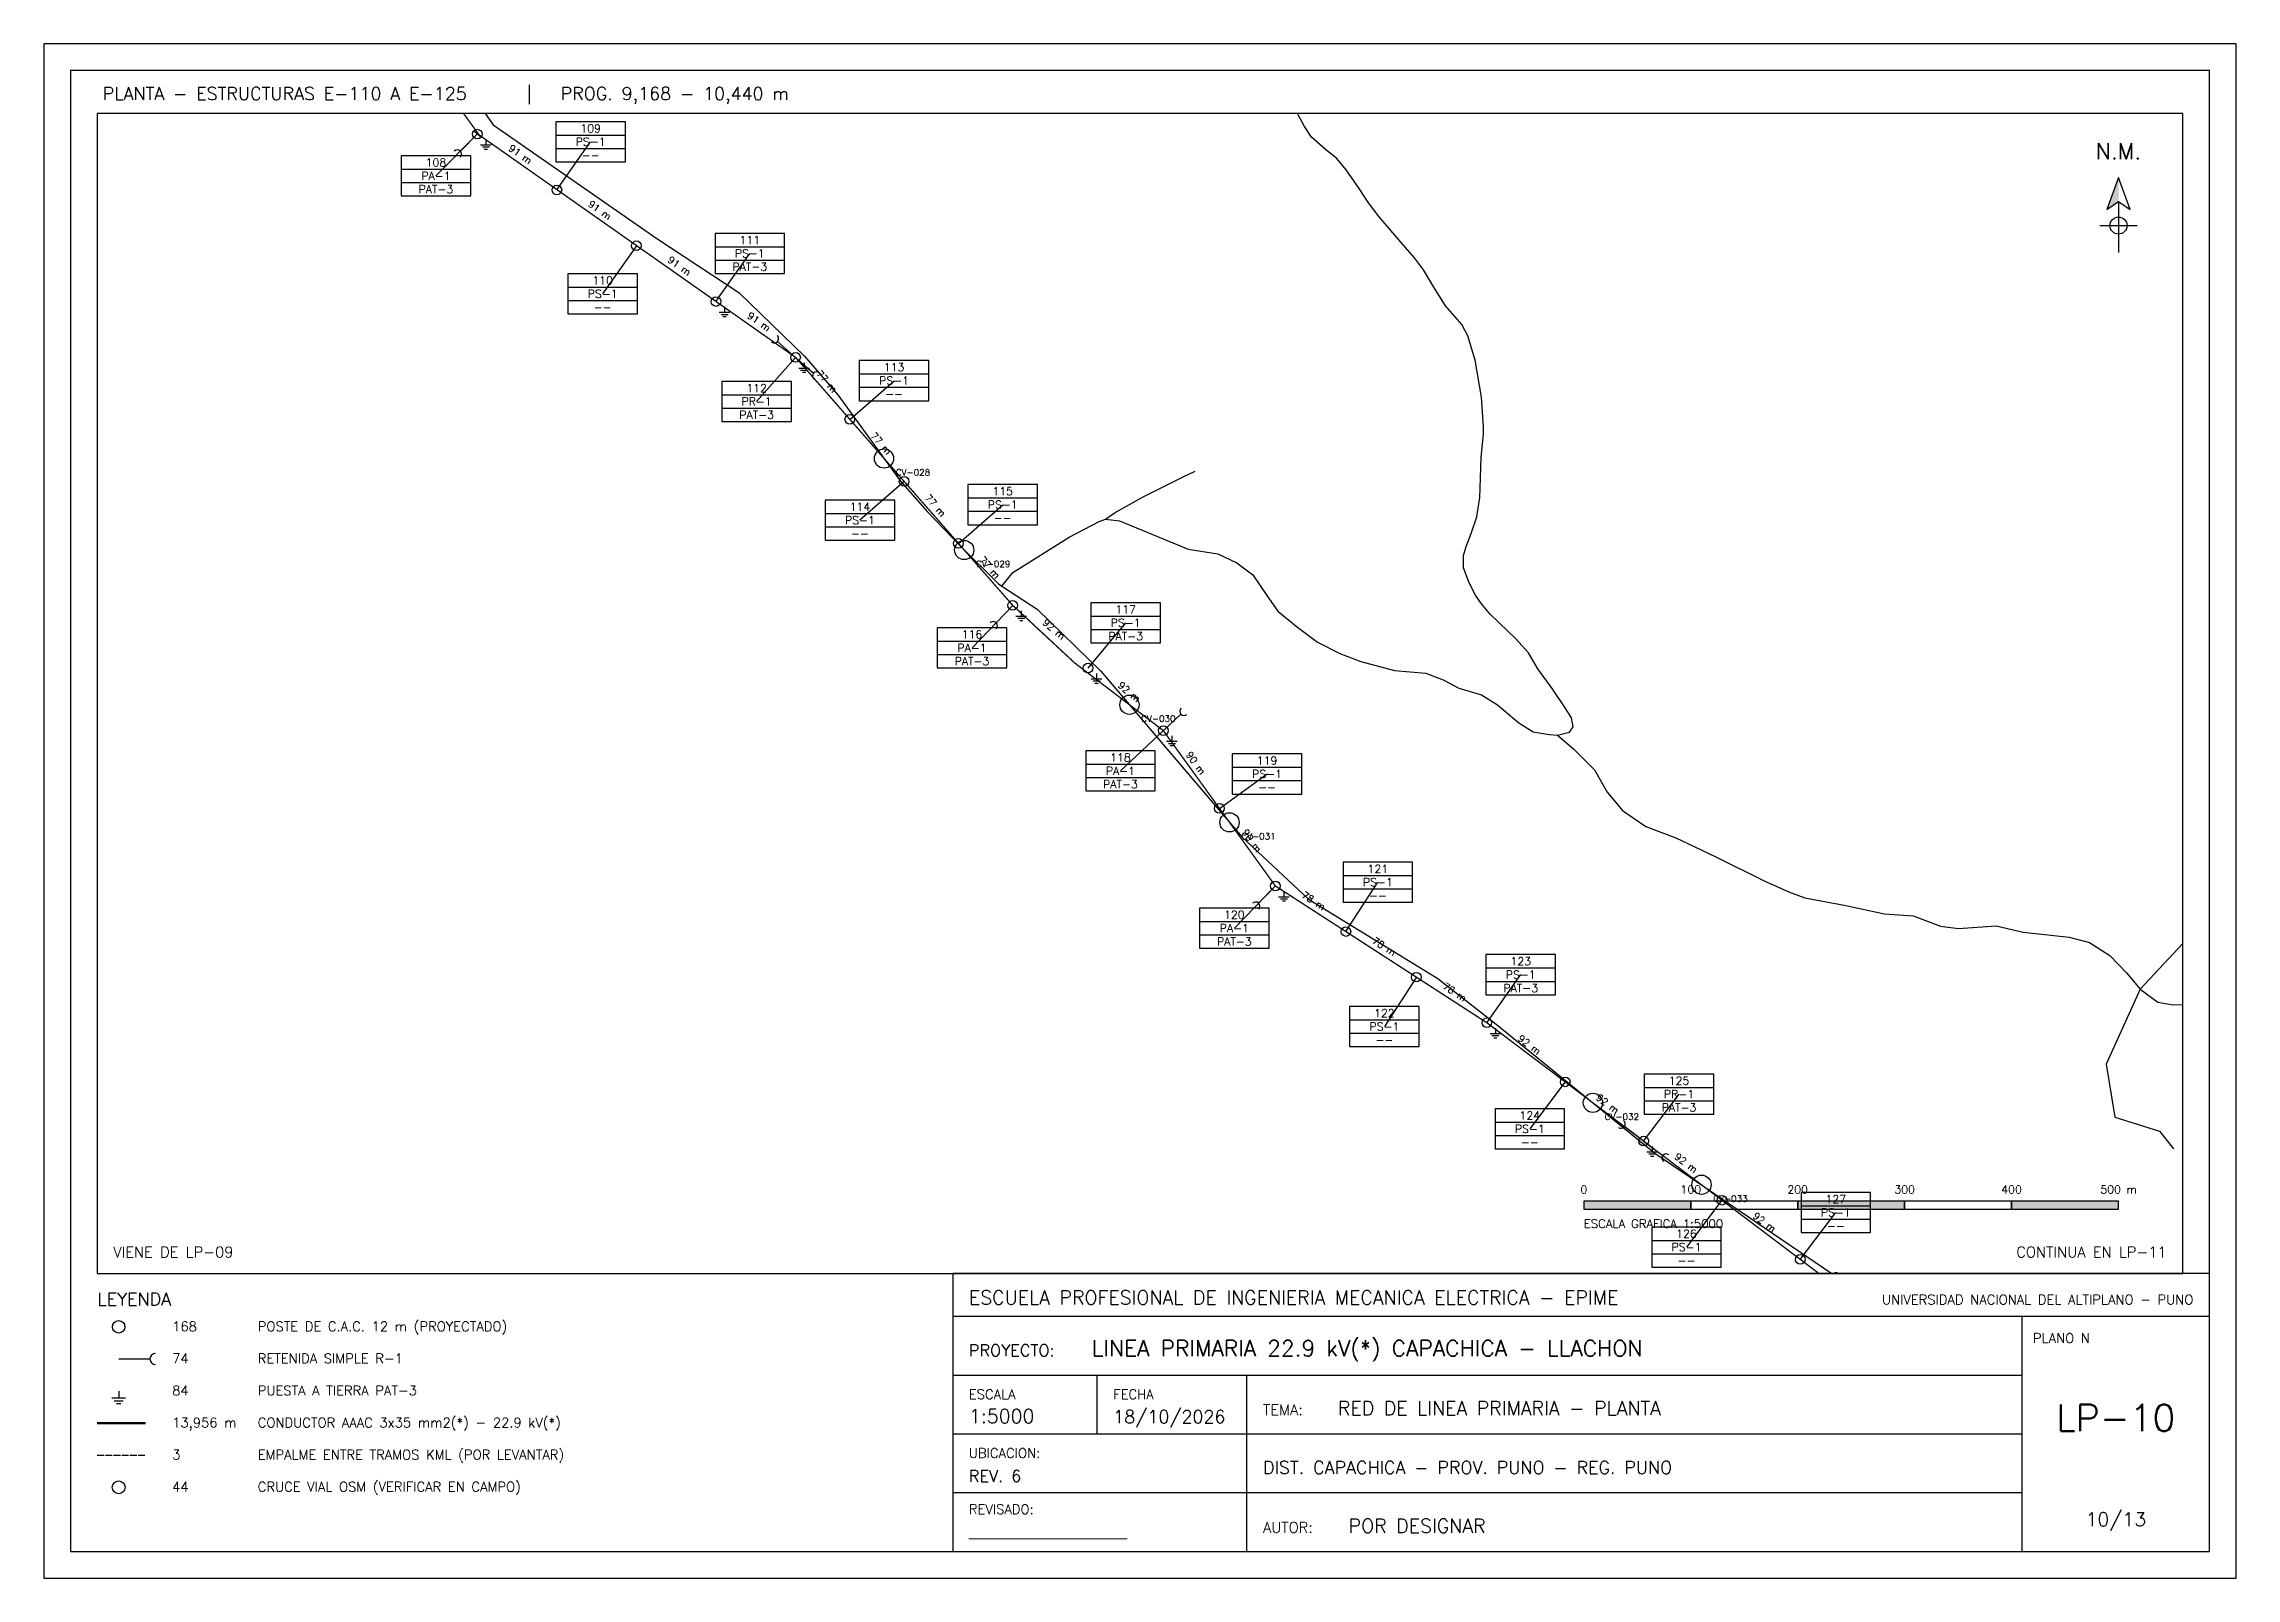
# Paper-space layout 'LP-10' of a CAD drawing. Header units: metres, sheet in millimetres. Extents: x 5 to 415, y 5 to 292.
# The model-space entities are those that its viewports show. They can reach past a viewport. Long polylines and large blocks are cut down to what shows.
import ezdxf
from ezdxf.enums import TextEntityAlignment as Align

# ---------------------------------------------------------------- set-up
doc = ezdxf.new("R2010")
doc.units = ezdxf.units.M
doc.linetypes.add('DASHED', pattern=[1.524, 1.27, -0.254])
for name, color, linetype in [('CRUCES', 30, 'CONTINUOUS'), ('MARCO', 7, 'CONTINUOUS'), ('NM', 5, 'CONTINUOUS'), ('ROTULO', 7, 'CONTINUOUS'), ('RP_CONDUCTOR', 5, 'CONTINUOUS'), ('RP_CUADROPOSTE', 5, 'CONTINUOUS'), ('RP_EMPALME', 1, 'DASHED'), ('RP_LEYENDA', 7, 'CONTINUOUS'), ('RP_POSTE', 1, 'CONTINUOUS'), ('RP_PTIERRA', 2, 'CONTINUOUS'), ('RP_RETENIDA', 1, 'CONTINUOUS'), ('RP_VANO', 4, 'CONTINUOUS'), ('VIAS', 8, 'CONTINUOUS')]:
    doc.layers.add(name, color=color, linetype=linetype)
doc.layers.add('REDCAD_VIEWPORTS', color=8, linetype='CONTINUOUS', plot=False)
doc.styles.add('ROMANS', font='romans.shx')

# ---------------------------------------------------------------- blocks, each defined once
blk = doc.blocks.new('NM')
blk.add_hatch(color=5).paths.add_polyline_path([(0, 0), (0, -4.5), (-2.2, -6)])
for p, q in [((0, -4.5), (0, -14)), ((-3.5, -9), (3.5, -9))]:
    blk.add_line(p, q)
blk.add_lwpolyline([(0, 0), (-2.2, -6), (0, -4.5), (2.2, -6)], close=True)
blk.add_circle((0, -9), 1.6)
at = {"style": 'ROMANS'}
blk.add_text('N.M.', height=3, dxfattribs=at).set_placement((0, 2.5), align=Align.BOTTOM_CENTER)
blk = doc.blocks.new('POSTE_LP')
blk.add_circle((0, 0), 0.9)
blk = doc.blocks.new('RETENIDA')
blk.add_line((0, 0), (4.5, 0))
blk.add_arc((5.3, 0), 0.8, 90, 270)
blk = doc.blocks.new('PAT')
for p, q in [((0, 0), (0, -1)), ((-1, -1), (1, -1)), ((-0.65, -1.4), (0.65, -1.4)), ((-0.3, -1.8), (0.3, -1.8))]:
    blk.add_line(p, q)
blk = doc.blocks.new('CUADRO_POSTE')
for p, q in [((0, 5), (13, 5)), ((0, 2.5), (13, 2.5))]:
    blk.add_line(p, q)
blk.add_lwpolyline([(0, 0), (13, 0), (13, 7.5), (0, 7.5)], close=True)
at = {"style": 'ROMANS'}
for tag, p in [('NUMERO', (6.5, 6.25)), ('ARMADO', (6.5, 3.75)), ('PAT', (6.5, 1.25))]:
    blk.add_attdef(tag, text='', height=1.5, dxfattribs=at).set_placement(p, align=Align.MIDDLE_CENTER)

msp = doc.modelspace()

# ---------------------------------------------------------------- linework, layer by layer
at = {"layer": 'CRUCES'}
for centre in [(412369.7, 8263519.1), (412444.7, 8263433.5), (412599.2, 8263288.8), (412692.8, 8263178.8), (413032.6, 8262916.5), (413134.1, 8262839.9)]:
    msp.add_circle(centre, 9, dxfattribs=at)
at = {"layer": 'RP_CONDUCTOR', "const_width": 1.25}
for points in [[(408958.5, 8266977.2), (408922.5, 8266760.5), (408968.9, 8266600.8), (409018.9, 8266542.4), (409644, 8265972.9), (409964.6, 8265611), (410575.5, 8265410), (410949.8, 8265069.1), (411281.9, 8264760), (411438.8, 8264494.9), (411662.1, 8264276.4), (411992.1, 8263820.3)], [(411986.7, 8263824.8), (412287, 8263613.7), (412490.1, 8263381.7), (412548, 8263327.9), (412630.9, 8263264.6), (412735.7, 8263119.3), (412933.4, 8262991.4), (413299.8, 8262714.7)]]:
    msp.add_lwpolyline(points, dxfattribs=at)
at = {"layer": 'RP_CUADROPOSTE'}
for p, q in [((411989.4, 8263822.5), (411950.7, 8263783.5)), ((412063.8, 8263770.3), (412095.4, 8263815.4)), ((412138.2, 8263718.1), (412106.6, 8263673.1)), ((412212.6, 8263665.9), (412244.2, 8263710.9)), ((412287, 8263613.7), (412250.6, 8263572.4)), ((412337.7, 8263555.7), (412379.1, 8263591.9)), ((412388.5, 8263497.7), (412347.2, 8263461.5)), ((412439.3, 8263439.7), (412480.7, 8263475.9)), ((412490.1, 8263381.7), (412452, 8263342.1)), ((412560.5, 8263323.1), (412595.7, 8263365.4)), ((412630.9, 8263264.6), (412590.8, 8263227)), ((412683.3, 8263191.9), (412727.9, 8263224.1)), ((412801.6, 8263076.7), (412831.5, 8263122.8)), ((412735.7, 8263119.3), (412697.3, 8263079.9)), ((412867.5, 8263034), (412837.6, 8262987.8)), ((412933.4, 8262991.4), (412965.1, 8263036.4)), ((413006.7, 8262936.1), (412973.6, 8262892.2)), ((413080, 8262880.7), (413113.1, 8262924.6)), ((413153.3, 8262825.4), (413120.1, 8262781.5)), ((413226.5, 8262770.1), (413259.7, 8262814))]:
    msp.add_line(p, q, dxfattribs=at)
at = {"layer": 'RP_EMPALME'}
msp.add_line((411992.1, 8263820.3), (411986.7, 8263824.8), dxfattribs=at)
at = {"layer": 'VIAS'}
for points in [[(411756.6, 8264185.2), (412004.3, 8263831.3), (412157.2, 8263724.9), (412234.1, 8263674.4), (412295.4, 8263614.8), (412326.4, 8263578.6), (412385.2, 8263497.9), (412410.1, 8263469.4), (412441.1, 8263437.2), (412476.7, 8263401.8), (412479.9, 8263399.7), (412513, 8263378.2), (412572.6, 8263320.3), (412641.3, 8263239.1), (412704.6, 8263165), (412766.7, 8263107), (412887.6, 8263032.9), (412942, 8262990.1), (413090.4, 8262869.5), (413267, 8262749.5), (413339.8, 8262698.5)], [(412479.9, 8263399.7), (412490.1, 8263412.6), (412543, 8263445.6), (412570.8, 8263460.1), (412576.7, 8263462.3), (412589.9, 8263460.8), (412611.2, 8263452.2), (412639.8, 8263440.1), (412654.2, 8263434.2), (412681.9, 8263430), (412699.6, 8263421.5), (412714.7, 8263410.3), (412727.6, 8263390.9), (412738.1, 8263376.4), (412755, 8263362.2), (412775.1, 8263347.3), (412796, 8263336.6), (412815.6, 8263329.3), (412847, 8263320.8), (412876.3, 8263318.2), (412892.5, 8263312.1), (412907.2, 8263304.2), (412928.5, 8263298), (412943.5, 8263288.6), (412963.3, 8263271.8), (412976.8, 8263263.6), (412991.6, 8263261.1), (412999.4, 8263260.3), (413010.7, 8263263.2), (413014, 8263268.3), (413012.5, 8263276.6), (413006.6, 8263285.9), (412994.4, 8263303.9), (412981, 8263322.3), (412972.5, 8263337.5), (412960.5, 8263350.4), (412944.9, 8263365.5), (412936.1, 8263373.9), (412928.4, 8263383.3), (412922.7, 8263391.4), (412916.8, 8263402.8), (412911.5, 8263417), (412911.5, 8263428.3), (412914.2, 8263436.9), (412918.9, 8263449.1), (412924, 8263464.7), (412927, 8263482.6), (412927.2, 8263491.3), (412928.2, 8263520.4), (412930.2, 8263541.9), (412930.2, 8263548.6), (412928.4, 8263576.5), (412922.4, 8263611.2), (412915.5, 8263633.8), (412910, 8263644.5), (412894.9, 8263661.9), (412882.9, 8263681), (412874.3, 8263695.5), (412865.9, 8263706.9), (412851.1, 8263723.7), (412832.8, 8263745.2), (412822.9, 8263758.2), (412814, 8263771.6), (412801.9, 8263789.2), (412793, 8263799.8), (412782.5, 8263808.1), (412769.6, 8263819.7), (412762.9, 8263829.6), (412757.2, 8263839.8), (412749.1, 8263860.2)], [(412576.7, 8263462.3), (412585.8, 8263468.6), (412612.8, 8263483.5), (412649.3, 8263501.9), (412660.6, 8263507.2)], [(412999.4, 8263260.3), (413014.4, 8263247.6), (413034.1, 8263228), (413045.9, 8263207.2), (413060.4, 8263190), (413082.1, 8263174.9), (413110.1, 8263164.2), (413147, 8263146.9), (413192.8, 8263124.1), (413216.4, 8263113.4), (413230.8, 8263108.2), (413267.4, 8263101.5), (413305.1, 8263093.4), (413332, 8263091.3), (413357.5, 8263081.7), (413374.4, 8263079.5), (413409.6, 8263081.9), (413434.9, 8263076.1), (413477.8, 8263071.3), (413496.8, 8263066.4), (413515.9, 8263054.3), (413531.4, 8263038.1), (413544.4, 8263022.7), (413560.8, 8263010.6), (413575.2, 8263008.1), (413605.9, 8263009.8)], [(413638.9, 8263124.6), (413544.4, 8263022.7), (413512.4, 8262952.5), (413520.6, 8262903.1), (413562.4, 8262890.1), (413575.6, 8262873.4)]]:
    msp.add_lwpolyline(points, dxfattribs=at)

# ---------------------------------------------------------------- block references
at = {"layer": 'RP_CUADROPOSTE', "xscale": 5, "yscale": 5}
for p, values in [((412062.9, 8263796.6), {'NUMERO': '109', 'ARMADO': 'PS-1', 'PAT': '--'}), ((411918.2, 8263764.7), {'NUMERO': '108', 'ARMADO': 'PA-1', 'PAT': 'PAT-3'}), ((412211.7, 8263692.2), {'NUMERO': '111', 'ARMADO': 'PS-1', 'PAT': 'PAT-3'}), ((412074.1, 8263654.4), {'NUMERO': '110', 'ARMADO': 'PS-1', 'PAT': '--'}), ((412218.1, 8263553.7), {'NUMERO': '112', 'ARMADO': 'PR-1', 'PAT': 'PAT-3'}), ((412346.6, 8263573.2), {'NUMERO': '113', 'ARMADO': 'PS-1', 'PAT': '--'}), ((412448.2, 8263457.2), {'NUMERO': '115', 'ARMADO': 'PS-1', 'PAT': '--'}), ((412314.7, 8263442.7), {'NUMERO': '114', 'ARMADO': 'PS-1', 'PAT': '--'}), ((412563.2, 8263346.7), {'NUMERO': '117', 'ARMADO': 'PS-1', 'PAT': 'PAT-3'}), ((412419.5, 8263323.3), {'NUMERO': '116', 'ARMADO': 'PA-1', 'PAT': 'PAT-3'}), ((412558.3, 8263208.2), {'NUMERO': '118', 'ARMADO': 'PA-1', 'PAT': 'PAT-3'}), ((412695.4, 8263205.3), {'NUMERO': '119', 'ARMADO': 'PS-1', 'PAT': '--'}), ((412799, 8263104.1), {'NUMERO': '121', 'ARMADO': 'PS-1', 'PAT': '--'}), ((412664.8, 8263061.1), {'NUMERO': '120', 'ARMADO': 'PA-1', 'PAT': 'PAT-3'}), ((412932.6, 8263017.6), {'NUMERO': '123', 'ARMADO': 'PS-1', 'PAT': 'PAT-3'}), ((412805.1, 8262969.1), {'NUMERO': '122', 'ARMADO': 'PS-1', 'PAT': '--'}), ((413080.6, 8262905.9), {'NUMERO': '125', 'ARMADO': 'PR-1', 'PAT': 'PAT-3'}), ((412941.1, 8262873.4), {'NUMERO': '124', 'ARMADO': 'PS-1', 'PAT': '--'}), ((413227.2, 8262795.2), {'NUMERO': '127', 'ARMADO': 'PS-1', 'PAT': '--'}), ((413087.6, 8262762.8), {'NUMERO': '126', 'ARMADO': 'PS-1', 'PAT': '--'})]:
    msp.add_blockref('CUADRO_POSTE', p, dxfattribs=at).add_auto_attribs(values)
at = {"layer": 'RP_POSTE', "xscale": 5, "yscale": 5}
for p in [(411989.4, 8263822.5), (412063.8, 8263770.3), (412138.2, 8263718.1), (412212.6, 8263665.9), (412287, 8263613.7), (412337.7, 8263555.7), (412388.5, 8263497.7), (412439.3, 8263439.7), (412490.1, 8263381.7), (412560.5, 8263323.1), (412630.9, 8263264.6), (412683.3, 8263191.9), (412735.7, 8263119.3), (412801.6, 8263076.7), (412867.5, 8263034), (412933.4, 8262991.4), (413006.7, 8262936.1), (413080, 8262880.7), (413153.3, 8262825.4), (413226.5, 8262770.1)]:
    msp.add_blockref('POSTE_LP', p, dxfattribs=at)
at = {"layer": 'RP_PTIERRA', "xscale": 5, "yscale": 5}
for p in [(411997.4, 8263817.5), (412220.6, 8263660.9), (412295, 8263608.7), (412498.1, 8263376.7), (412568.5, 8263318.1), (412638.9, 8263259.6), (412743.7, 8263114.3), (412941.4, 8262986.4), (413088, 8262875.7)]:
    msp.add_blockref('PAT', p, dxfattribs=at)
at = {"layer": 'RP_RETENIDA', "xscale": 5, "yscale": 5}
for p, rotation in [((411989.4, 8263822.5), -134.7567972874308), ((412287, 8263613.7), 138.6366450615444), ((412287, 8263613.7), -41.36335493845557), ((412490.1, 8263381.7), -133.88198740615084), ((412630.9, 8263264.6), 43.10616729383951), ((412735.7, 8263119.3), -134.25676895849546), ((413080, 8262880.7), 142.94540269642954), ((413080, 8262880.7), -37.054597303570446)]:
    msp.add_blockref('RETENIDA', p, dxfattribs=dict(at, rotation=rotation))

# ---------------------------------------------------------------- texts
at = {"layer": 'CRUCES', "style": 'ROMANS'}
for s, p in [('CV-028', (412380.7, 8263503.1)), ('CV-029', (412455.7, 8263417.5)), ('CV-030', (412610.2, 8263272.8)), ('CV-031', (412703.8, 8263162.8)), ('CV-032', (413043.6, 8262900.5)), ('CV-033', (413145.1, 8262823.9))]:
    msp.add_text(s, height=6, dxfattribs=at).set_placement(p)
at = {"layer": 'RP_VANO', "style": 'ROMANS'}
for s, rotation, p in [('91 m', -35.0664, (412026.6, 8263799.4)), ('91 m', -35.0679, (412101, 8263747.2)), ('91 m', -35.0679, (412175.4, 8263695)), ('91 m', -35.0628, (412249.8, 8263642.8)), ('77 m', -48.7973, (412312.3, 8263587.7)), ('77 m', -48.7917, (412363.1, 8263529.7)), ('77 m', -48.7924, (412413.9, 8263471.7)), ('77 m', -48.7973, (412464.7, 8263413.7)), ('92 m', -39.7463, (412525.3, 8263355.4)), ('92 m', -39.7423, (412595.7, 8263296.9)), ('90 m', -54.2073, (412657.1, 8263231.2)), ('90 m', -54.1984, (412709.5, 8263158.6)), ('78 m', -32.8923, (412768.7, 8263101)), ('78 m', -32.9024, (412834.6, 8263058.3)), ('78 m', -32.8923, (412900.5, 8263015.7)), ('92 m', -37.0596, (412970.1, 8262966.7)), ('92 m', -37.0546, (413043.3, 8262911.4)), ('92 m', -37.0546, (413116.6, 8262856.1)), ('92 m', -37.0596, (413189.9, 8262800.7)), ('92 m', -37.0546, (413263.2, 8262745.4))]:
    msp.add_text(s, height=6.5, rotation=rotation, dxfattribs=at).set_placement(p, align=Align.BOTTOM_CENTER)

psp = doc.layouts.new('LP-10')

# ---------------------------------------------------------------- hatches: boundary and pattern name
for points in [[(293, 74), (313, 74), (313, 75.5), (293, 75.5)], [(333, 74), (353, 74), (353, 75.5), (333, 75.5)], [(373, 74), (393, 74), (393, 75.5), (373, 75.5)]]:
    psp.add_hatch(color=7).paths.add_polyline_path(points)

# ---------------------------------------------------------------- linework, layer by layer
at = {"layer": 'CRUCES'}
psp.add_circle((19, 22), 1.2, dxfattribs=at)
at = {"layer": 'MARCO'}
for points in [[(5, 5), (415, 5), (415, 292), (5, 292)], [(10, 10), (410, 10), (410, 287), (10, 287)], [(15, 62), (405, 62), (405, 279), (15, 279)]]:
    psp.add_lwpolyline(points, close=True, dxfattribs=at)
at = {"layer": 'ROTULO'}
for p, q in [((175, 54), (375, 54)), ((175, 54), (410, 54)), ((375, 10), (375, 54)), ((175, 43), (375, 43)), ((202, 32), (202, 43)), ((230, 10), (230, 43)), ((175, 32), (375, 32)), ((175, 21), (375, 21))]:
    psp.add_line(p, q, dxfattribs=at)
for points in [[(293, 74), (313, 74), (313, 75.5), (293, 75.5)], [(313, 74), (333, 74), (333, 75.5), (313, 75.5)], [(333, 74), (353, 74), (353, 75.5), (333, 75.5)], [(353, 74), (373, 74), (373, 75.5), (353, 75.5)], [(373, 74), (393, 74), (393, 75.5), (373, 75.5)], [(175, 10), (410, 10), (410, 62), (175, 62)]]:
    psp.add_lwpolyline(points, close=True, dxfattribs=at)
at = {"layer": 'RP_CONDUCTOR', "lineweight": 50}
psp.add_line((15, 34), (24, 34), dxfattribs=at)
at = {"layer": 'RP_EMPALME'}
psp.add_line((15, 28), (24, 28), dxfattribs=at)

# ---------------------------------------------------------------- block references
at = {"layer": 'NM'}
psp.add_blockref('NM', (393, 267), dxfattribs=at)
at = {"layer": 'RP_POSTE', "xscale": 1.3, "yscale": 1.3}
psp.add_blockref('POSTE_LP', (19, 52), dxfattribs=at)
at = {"layer": 'RP_PTIERRA', "xscale": 1.3, "yscale": 1.3}
psp.add_blockref('PAT', (19, 40), dxfattribs=at)
at = {"layer": 'RP_RETENIDA', "xscale": 1.3, "yscale": 1.3}
psp.add_blockref('RETENIDA', (19, 46), dxfattribs=at)

# ---------------------------------------------------------------- texts
at = {"layer": 'ROTULO', "style": 'ROMANS'}
for s, height, p in [('PLANTA - ESTRUCTURAS E-110 A E-125   |   PROG. 9,168 - 10,440 m', 2.4, (16, 281.5)), ('ESCALA GRAFICA 1:5000', 1.6, (293, 70.5)), ('VIENE DE LP-09', 2, (18, 65)), ('ESCUELA PROFESIONAL DE INGENIERIA MECANICA ELECTRICA - EPIME', 2.6, (178, 56.2)), ('LINEA PRIMARIA 22.9 kV(*) CAPACHICA - LLACHON', 3, (201, 46.5)), ('PLANO N', 1.8, (377, 49)), ('PROYECTO:', 2.2, (178, 46.5)), ('ESCALA', 1.8, (178, 38.5)), ('FECHA', 1.8, (205, 38.5)), ('TEMA:', 2, (233, 35.5)), ('RED DE LINEA PRIMARIA - PLANTA', 2.6, (247, 35.5)), ('1:5000', 2.6, (178, 34)), ('18/10/2026', 2.4, (205, 34)), ('UBICACION:', 1.8, (178, 27.5)), ('REV. 6', 2.2, (178, 23)), ('DIST. CAPACHICA - PROV. PUNO - REG. PUNO', 2.4, (233, 24.5)), ('REVISADO:', 1.8, (178, 17)), ('________________________', 1.8, (178, 12.5)), ('AUTOR:', 2, (233, 13.5)), ('POR DESIGNAR', 2.6, (249, 13.5))]:
    psp.add_text(s, height=height, dxfattribs=at).set_placement(p)
for s, p in [('0', (293, 76.5)), ('100', (313, 76.5)), ('200', (333, 76.5)), ('300', (353, 76.5)), ('400', (373, 76.5)), ('500 m', (393, 76.5))]:
    psp.add_text(s, height=1.5, dxfattribs=at).set_placement(p, align=Align.BOTTOM_CENTER)
for s, height, p in [('CONTINUA EN LP-11', 2, (402, 65)), ('UNIVERSIDAD NACIONAL DEL ALTIPLANO - PUNO', 1.8, (407, 56.2))]:
    psp.add_text(s, height=height, dxfattribs=at).set_placement(p, align=Align.RIGHT)
for s, height, p in [('LP-10', 5, (392.5, 35)), ('10/13', 2.6, (392.5, 16))]:
    psp.add_text(s, height=height, dxfattribs=at).set_placement(p, align=Align.MIDDLE_CENTER)
at = {"layer": 'RP_LEYENDA', "style": 'ROMANS'}
for s, height, p in [('LEYENDA', 2.4, (15, 56)), ('POSTE DE C.A.C. 12 m (PROYECTADO)', 1.8, (45, 51.2)), ('168', 1.8, (29, 51.2)), ('74', 1.8, (29, 45.2)), ('RETENIDA SIMPLE R-1', 1.8, (45, 45.2)), ('84', 1.8, (29, 39.2)), ('PUESTA A TIERRA PAT-3', 1.8, (45, 39.2)), ('13,956 m', 1.8, (29, 33.2)), ('CONDUCTOR AAAC 3x35 mm2(*) - 22.9 kV(*)', 1.8, (45, 33.2)), ('3', 1.8, (29, 27.2)), ('EMPALME ENTRE TRAMOS KML (POR LEVANTAR)', 1.8, (45, 27.2)), ('44', 1.8, (29, 21.2)), ('CRUCE VIAL OSM (VERIFICAR EN CAMPO)', 1.8, (45, 21.2))]:
    psp.add_text(s, height=height, dxfattribs=at).set_placement(p)

# ---------------------------------------------------------------- viewports
at = {"layer": 'REDCAD_VIEWPORTS'}
psp.add_viewport(center=(210, 170.5), size=(390, 217), view_center_point=(412609.08, 8263299.43), view_height=1085, dxfattribs=at)

doc.saveas('drawing.dxf')
